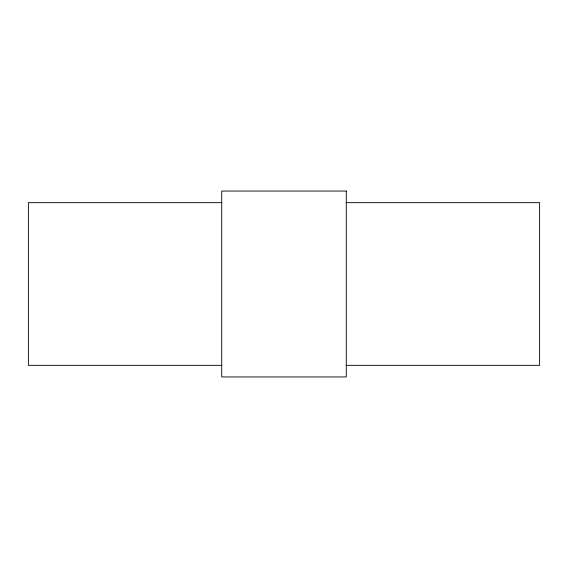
<?xml version="1.0" encoding="UTF-8"?>
<svg xmlns="http://www.w3.org/2000/svg" width="568" height="568" viewBox="0 0 568 568"><rect width="100%" height="100%" fill="white"/><g stroke="black" fill="none" stroke-linecap="round" stroke-linejoin="round"><path stroke-width="0.85" d="M221.726 202.669L28.4 202.669L28.4 365.33L221.726 365.33M346.274 202.669L539.6 202.669L539.6 365.33L346.274 365.33M346.274 191.054L221.726 191.054L221.726 376.946L346.274 376.946L346.274 191.054"/></g></svg>
